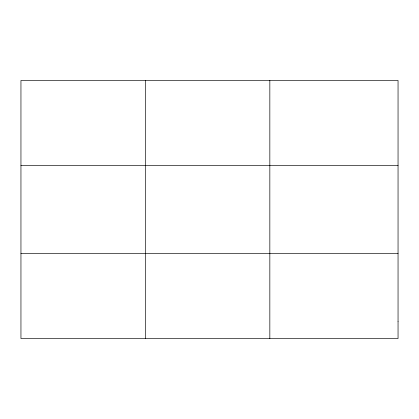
<?xml version="1.0" encoding="UTF-8"?>
<svg xmlns="http://www.w3.org/2000/svg" width="419" height="419" viewBox="0 0 419 419"><rect width="100%" height="100%" fill="white"/><g stroke="black" fill="none" stroke-linecap="round" stroke-linejoin="round"><path stroke-width="0.63" d="M145.393 80.458L145.393 338.542M269.836 80.458L269.836 338.542M20.95 165.625L398.05 165.625M20.95 253.375L398.05 253.375M398.05 321.509L398.05 338.542L20.95 338.542L20.95 80.458L398.05 80.458L398.05 321.509"/></g></svg>
